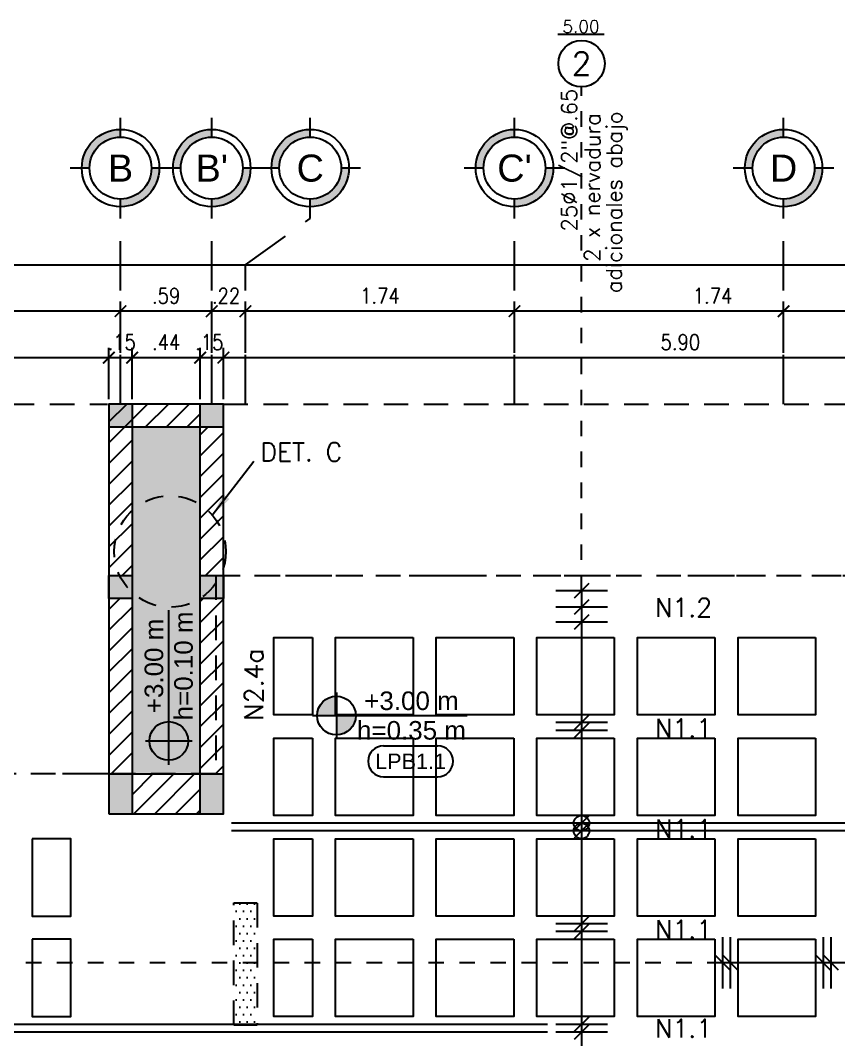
# Model space of a CAD drawing. Header units: millimetres. Extents: x -5.9 to 53.8, y -5.5 to 13.4.
# Drawn here: x -0.68 to 4.61, y 4.79 to 11.38 of the extents above; entities that cross this region are included whole.
import ezdxf
from ezdxf.enums import TextEntityAlignment as Align

# ---------------------------------------------------------------- set-up
doc = ezdxf.new("R2010")
doc.units = ezdxf.units.MM
doc.header["$LTSCALE"] = 0.05
for name, pattern in [('DASHDOT2', [12.7, 6.35, -3.175, 0, -3.175]), ('DOT2', [3.175, 0, -3.175]), ('HIDDEN2', [4.7625, 3.175, -1.5875]), ('PLANTA BAJA$0$Proyecciones', [0.003, 0.002, -0.001])]:
    doc.linetypes.add(name, pattern=pattern)
for name, color, linetype in [('ACOTADO', 2, 'Continuous'), ('CANT_INVIS', 2, 'HIDDEN2'), ('EJES', 1, 'DASHDOT2'), ('PLANTA ALTA$0$CONT_CORTE', 2, 'HIDDEN2'), ('PLANTA ALTA$0$PRETIL', 2, 'HIDDEN2'), ('PLANTA BAJA$0$ACHURADO', 1, 'Continuous'), ('PLANTA BAJA$0$CANT_VIS', 3, 'Continuous'), ('PLANTA BAJA$0$CONT_CORTE', 4, 'Continuous'), ('PLANTA BAJA$0$LOSA', 254, 'Continuous'), ('TEXTO_REFUERZO', 3, 'Continuous'), ('TXT_IND', 2, 'Continuous')]:
    doc.layers.add(name, color=color, linetype=linetype)
doc.styles.add('ACOTAMIENTOS', font='romans.shx', dxfattribs={"width": 0.85})
doc.styles.add('ARIAL', font='arial.ttf')
doc.styles.get("Standard").update_dxf_attribs({"font": 'romans.shx'})
doc.dimstyles.new('ACOTA_50', dxfattribs={"dimscale": 0.05, "dimtxt": 2, "dimasz": 1.5, "dimexe": 1.25, "dimexo": 0.625, "dimgap": 1, "dimtad": 1, "dimzin": 4, "dimdsep": 46, "dimtxsty": 'ACOTAMIENTOS', "dimblk1": 'ARCHTICK', "dimblk2": 'ARCHTICK', "dimsah": 1, "dimcen": 1.5, "dimclrd": 1, "dimclre": 1, "dimclrt": 256, "dimadec": 0, "dimazin": 0, "dimtfac": 1, "dimtofl": 0, "dimtmove": 2, "dimatfit": 3, "dimfxl": 0, "dimtolj": 1, "dimtzin": 0, "dimarcsym": 0})

# ---------------------------------------------------------------- blocks, each defined once
blk = doc.blocks.new('EJE')
at = {"layer": 'EJES', "linetype": 'Continuous'}
for points in [[(-0.25, 0), (-0.2, 0, -0.414214), (0, 0.2), (0, 0.25, 0.414214)], [(0.25, 0), (0.2, 0, -0.414214), (0, -0.2), (0, -0.25, 0.414214)]]:
    blk.add_hatch(color=256, dxfattribs=at).paths.add_polyline_path(points)
at = {"layer": 'EJES', "color": 1, "linetype": 'Continuous'}
for p, q in [((0, 0.2), (0, 0.325)), ((-0.2, 0), (-0.325, 0)), ((0.325, 0), (0.2, 0)), ((0, -0.325), (0, -0.2))]:
    blk.add_line(p, q, dxfattribs=at)
at = {"layer": 'EJES', "color": 3, "linetype": 'Continuous'}
for radius in [0.25, 0.2]:
    blk.add_circle((0, 0), radius, dxfattribs=at)
at = {"layer": 'EJES', "color": 4, "linetype": 'Continuous', "style": 'ARIAL'}
blk.add_attdef('EJE', text='', height=0.175, dxfattribs=at).set_placement((0, 0), align=Align.MIDDLE_CENTER)
blk = doc.blocks.new('_ARCHTICK')
at = {"color": 0, "linetype": 'ByBlock', "const_width": 0.15}
blk.add_lwpolyline([(-0.5, -0.5), (0.5, 0.5)], dxfattribs=at)
blk = doc.blocks.new('*D95')
at = {"layer": 'ACOTADO', "color": 1, "lineweight": -2}
for p, q in [((-2.1507, 8.9291), (-2.1507, 9.2603)), ((-0.1075, 8.9291), (-0.1075, 9.2603)), ((-2.1507, 9.1978), (-0.1075, 9.1978))]:
    blk.add_line(p, q, dxfattribs=at)
at = {"layer": 'DEFPOINTS', "color": 0}
for p in [(-0.1075, 9.1978), (-2.1507, 8.8978), (-0.1075, 8.8978)]:
    blk.add_point(p, dxfattribs=at)
at = {"layer": 'ACOTADO', "color": 1, "lineweight": -2, "xscale": 0.07500000000000001, "yscale": 0.07500000000000001, "zscale": 0.07500000000000001, "rotation": 180}
blk.add_blockref('_ARCHTICK', (-2.1507, 9.1978), dxfattribs=at)
at = {"layer": 'ACOTADO', "color": 1, "lineweight": -2, "xscale": 0.07500000000000001, "yscale": 0.07500000000000001, "zscale": 0.07500000000000001}
blk.add_blockref('_ARCHTICK', (-0.1075, 9.1978), dxfattribs=at)
at = {"layer": 'ACOTADO', "insert": (-1.1291, 9.2978), "char_height": 0.1, "attachment_point": 5, "style": 'ACOTAMIENTOS'}
blk.add_mtext('\\A1;2.04', dxfattribs=at)
blk = doc.blocks.new('*D96')
at = {"layer": 'ACOTADO', "color": 1, "lineweight": -2}
for p, q in [((-0.1075, 8.9291), (-0.1075, 9.2603)), ((0.0425, 8.9291), (0.0425, 9.2603)), ((-0.1075, 9.1978), (0.0425, 9.1978))]:
    blk.add_line(p, q, dxfattribs=at)
at = {"layer": 'DEFPOINTS', "color": 0}
for p in [(0.0425, 9.1978), (-0.1075, 8.8978), (0.0425, 8.8978)]:
    blk.add_point(p, dxfattribs=at)
at = {"layer": 'ACOTADO', "color": 1, "lineweight": -2, "xscale": 0.07500000000000001, "yscale": 0.07500000000000001, "zscale": 0.07500000000000001, "rotation": 180}
blk.add_blockref('_ARCHTICK', (-0.1075, 9.1978), dxfattribs=at)
at = {"layer": 'ACOTADO', "color": 1, "lineweight": -2, "xscale": 0.07500000000000001, "yscale": 0.07500000000000001, "zscale": 0.07500000000000001}
blk.add_blockref('_ARCHTICK', (0.0425, 9.1978), dxfattribs=at)
at = {"layer": 'ACOTADO', "insert": (-0.025, 9.2978), "char_height": 0.1, "attachment_point": 5, "style": 'ACOTAMIENTOS'}
blk.add_mtext('\\A1;.15', dxfattribs=at)
blk = doc.blocks.new('*D97')
at = {"layer": 'ACOTADO', "color": 1, "lineweight": -2}
for p, q in [((0.0425, 8.9291), (0.0425, 9.2603)), ((0.4821, 8.9291), (0.4821, 9.2603)), ((0.0425, 9.1978), (0.4821, 9.1978))]:
    blk.add_line(p, q, dxfattribs=at)
at = {"layer": 'DEFPOINTS', "color": 0}
for p in [(0.4821, 9.1978), (0.0425, 8.8978), (0.4821, 8.8978)]:
    blk.add_point(p, dxfattribs=at)
at = {"layer": 'ACOTADO', "color": 1, "lineweight": -2, "xscale": 0.07500000000000001, "yscale": 0.07500000000000001, "zscale": 0.07500000000000001, "rotation": 180}
blk.add_blockref('_ARCHTICK', (0.0425, 9.1978), dxfattribs=at)
at = {"layer": 'ACOTADO', "color": 1, "lineweight": -2, "xscale": 0.07500000000000001, "yscale": 0.07500000000000001, "zscale": 0.07500000000000001}
blk.add_blockref('_ARCHTICK', (0.4821, 9.1978), dxfattribs=at)
at = {"layer": 'ACOTADO', "insert": (0.2623, 9.2978), "char_height": 0.1, "attachment_point": 5, "style": 'ACOTAMIENTOS'}
blk.add_mtext('\\A1;.44', dxfattribs=at)
blk = doc.blocks.new('*D98')
at = {"layer": 'ACOTADO', "color": 1, "lineweight": -2}
for p, q in [((0.4821, 8.9291), (0.4821, 9.2603)), ((0.6321, 8.9291), (0.6321, 9.2603)), ((0.4821, 9.1978), (0.6321, 9.1978))]:
    blk.add_line(p, q, dxfattribs=at)
at = {"layer": 'DEFPOINTS', "color": 0}
for p in [(0.6321, 9.1978), (0.4821, 8.8978), (0.6321, 8.8978)]:
    blk.add_point(p, dxfattribs=at)
at = {"layer": 'ACOTADO', "color": 1, "lineweight": -2, "xscale": 0.07500000000000001, "yscale": 0.07500000000000001, "zscale": 0.07500000000000001, "rotation": 180}
blk.add_blockref('_ARCHTICK', (0.4821, 9.1978), dxfattribs=at)
at = {"layer": 'ACOTADO', "color": 1, "lineweight": -2, "xscale": 0.07500000000000001, "yscale": 0.07500000000000001, "zscale": 0.07500000000000001}
blk.add_blockref('_ARCHTICK', (0.6321, 9.1978), dxfattribs=at)
at = {"layer": 'ACOTADO', "insert": (0.5409, 9.2978), "char_height": 0.1, "attachment_point": 5, "style": 'ACOTAMIENTOS'}
blk.add_mtext('\\A1;.15', dxfattribs=at)
blk = doc.blocks.new('*D166')
at = {"layer": 'ACOTADO', "color": 1, "lineweight": -2}
for p, q in [((4.2501, 9.2291), (4.2501, 9.5603)), ((5.7381, 9.2291), (5.7381, 9.5603)), ((5.7381, 9.4978), (4.2501, 9.4978))]:
    blk.add_line(p, q, dxfattribs=at)
at = {"layer": 'DEFPOINTS', "color": 0}
for p in [(4.2501, 9.4978), (4.2501, 9.1978), (5.7381, 9.1978)]:
    blk.add_point(p, dxfattribs=at)
at = {"layer": 'ACOTADO', "color": 1, "lineweight": -2, "xscale": 0.07500000000000001, "yscale": 0.07500000000000001, "zscale": 0.07500000000000001, "rotation": 180}
blk.add_blockref('_ARCHTICK', (4.2501, 9.4978), dxfattribs=at)
at = {"layer": 'ACOTADO', "color": 1, "lineweight": -2, "xscale": 0.07500000000000001, "yscale": 0.07500000000000001, "zscale": 0.07500000000000001}
blk.add_blockref('_ARCHTICK', (5.7381, 9.4978), dxfattribs=at)
at = {"layer": 'ACOTADO', "insert": (4.9941, 9.5978), "char_height": 0.1, "attachment_point": 5, "style": 'ACOTAMIENTOS'}
blk.add_mtext('\\A1;1.49', dxfattribs=at)
blk = doc.blocks.new('*D167')
at = {"layer": 'ACOTADO', "color": 1, "lineweight": -2}
for p, q in [((2.5121, 9.2291), (2.5121, 9.5603)), ((4.2501, 9.2291), (4.2501, 9.5603)), ((4.2501, 9.4978), (2.5121, 9.4978))]:
    blk.add_line(p, q, dxfattribs=at)
at = {"layer": 'DEFPOINTS', "color": 0}
for p in [(2.5121, 9.4978), (2.5121, 9.1978), (4.2501, 9.1978)]:
    blk.add_point(p, dxfattribs=at)
at = {"layer": 'ACOTADO', "color": 1, "lineweight": -2, "xscale": 0.07500000000000001, "yscale": 0.07500000000000001, "zscale": 0.07500000000000001, "rotation": 180}
blk.add_blockref('_ARCHTICK', (2.5121, 9.4978), dxfattribs=at)
at = {"layer": 'ACOTADO', "color": 1, "lineweight": -2, "xscale": 0.07500000000000001, "yscale": 0.07500000000000001, "zscale": 0.07500000000000001}
blk.add_blockref('_ARCHTICK', (4.2501, 9.4978), dxfattribs=at)
at = {"layer": 'ACOTADO', "insert": (3.7917, 9.5978), "char_height": 0.1, "attachment_point": 5, "style": 'ACOTAMIENTOS'}
blk.add_mtext('\\A1;1.74', dxfattribs=at)
blk = doc.blocks.new('*D168')
at = {"layer": 'ACOTADO', "color": 1, "lineweight": -2}
for p, q in [((0.774, 9.2291), (0.774, 9.5603)), ((2.5121, 9.2291), (2.5121, 9.5603)), ((2.5121, 9.4978), (0.774, 9.4978))]:
    blk.add_line(p, q, dxfattribs=at)
at = {"layer": 'DEFPOINTS', "color": 0}
for p in [(0.774, 9.4978), (0.774, 9.1978), (2.5121, 9.1978)]:
    blk.add_point(p, dxfattribs=at)
at = {"layer": 'ACOTADO', "color": 1, "lineweight": -2, "xscale": 0.07500000000000001, "yscale": 0.07500000000000001, "zscale": 0.07500000000000001, "rotation": 180}
blk.add_blockref('_ARCHTICK', (0.774, 9.4978), dxfattribs=at)
at = {"layer": 'ACOTADO', "color": 1, "lineweight": -2, "xscale": 0.07500000000000001, "yscale": 0.07500000000000001, "zscale": 0.07500000000000001}
blk.add_blockref('_ARCHTICK', (2.5121, 9.4978), dxfattribs=at)
at = {"layer": 'ACOTADO', "insert": (1.643, 9.5978), "char_height": 0.1, "attachment_point": 5, "style": 'ACOTAMIENTOS'}
blk.add_mtext('\\A1;1.74', dxfattribs=at)
blk = doc.blocks.new('*D169')
at = {"layer": 'ACOTADO', "color": 1, "lineweight": -2}
for p, q in [((0.5571, 9.2291), (0.5571, 9.5603)), ((0.774, 9.2291), (0.774, 9.5603)), ((0.774, 9.4978), (0.5571, 9.4978))]:
    blk.add_line(p, q, dxfattribs=at)
at = {"layer": 'DEFPOINTS', "color": 0}
for p in [(0.5571, 9.4978), (0.5571, 9.1978), (0.774, 9.1978)]:
    blk.add_point(p, dxfattribs=at)
at = {"layer": 'ACOTADO', "color": 1, "lineweight": -2, "xscale": 0.07500000000000001, "yscale": 0.07500000000000001, "zscale": 0.07500000000000001, "rotation": 180}
blk.add_blockref('_ARCHTICK', (0.5571, 9.4978), dxfattribs=at)
at = {"layer": 'ACOTADO', "color": 1, "lineweight": -2, "xscale": 0.07500000000000001, "yscale": 0.07500000000000001, "zscale": 0.07500000000000001}
blk.add_blockref('_ARCHTICK', (0.774, 9.4978), dxfattribs=at)
at = {"layer": 'ACOTADO', "insert": (0.6493, 9.5978), "char_height": 0.1, "attachment_point": 5, "style": 'ACOTAMIENTOS'}
blk.add_mtext('\\A1;.22', dxfattribs=at)
blk = doc.blocks.new('*D170')
at = {"layer": 'ACOTADO', "color": 1, "lineweight": -2}
for p, q in [((-0.0325, 9.2291), (-0.0325, 9.5603)), ((0.5571, 9.2291), (0.5571, 9.5603)), ((0.5571, 9.4978), (-0.0325, 9.4978))]:
    blk.add_line(p, q, dxfattribs=at)
at = {"layer": 'DEFPOINTS', "color": 0}
for p in [(-0.0325, 9.4978), (-0.0325, 9.1978), (0.5571, 9.1978)]:
    blk.add_point(p, dxfattribs=at)
at = {"layer": 'ACOTADO', "color": 1, "lineweight": -2, "xscale": 0.07500000000000001, "yscale": 0.07500000000000001, "zscale": 0.07500000000000001, "rotation": 180}
blk.add_blockref('_ARCHTICK', (-0.0325, 9.4978), dxfattribs=at)
at = {"layer": 'ACOTADO', "color": 1, "lineweight": -2, "xscale": 0.07500000000000001, "yscale": 0.07500000000000001, "zscale": 0.07500000000000001}
blk.add_blockref('_ARCHTICK', (0.5571, 9.4978), dxfattribs=at)
at = {"layer": 'ACOTADO', "insert": (0.2623, 9.5978), "char_height": 0.1, "attachment_point": 5, "style": 'ACOTAMIENTOS'}
blk.add_mtext('\\A1;.59', dxfattribs=at)
blk = doc.blocks.new('*D171')
at = {"layer": 'ACOTADO', "color": 1, "lineweight": -2}
for p, q in [((-2.3007, 9.2291), (-2.3007, 9.5603)), ((-0.0325, 9.2291), (-0.0325, 9.5603)), ((-0.0325, 9.4978), (-2.3007, 9.4978))]:
    blk.add_line(p, q, dxfattribs=at)
at = {"layer": 'DEFPOINTS', "color": 0}
for p in [(-2.3007, 9.4978), (-2.3007, 9.1978), (-0.0325, 9.1978)]:
    blk.add_point(p, dxfattribs=at)
at = {"layer": 'ACOTADO', "color": 1, "lineweight": -2, "xscale": 0.07500000000000001, "yscale": 0.07500000000000001, "zscale": 0.07500000000000001, "rotation": 180}
blk.add_blockref('_ARCHTICK', (-2.3007, 9.4978), dxfattribs=at)
at = {"layer": 'ACOTADO', "color": 1, "lineweight": -2, "xscale": 0.07500000000000001, "yscale": 0.07500000000000001, "zscale": 0.07500000000000001}
blk.add_blockref('_ARCHTICK', (-0.0325, 9.4978), dxfattribs=at)
at = {"layer": 'ACOTADO', "insert": (-1.2085, 9.5978), "char_height": 0.1, "attachment_point": 5, "style": 'ACOTAMIENTOS'}
blk.add_mtext('\\A1;2.27', dxfattribs=at)
blk = doc.blocks.new('*D91')
at = {"layer": 'ACOTADO', "color": 1, "lineweight": -2}
for p, q in [((-2.3007, 9.5291), (-2.3007, 9.8603)), ((25.7561, 9.5291), (25.7561, 9.8603)), ((-2.3007, 9.7978), (25.7561, 9.7978))]:
    blk.add_line(p, q, dxfattribs=at)
at = {"layer": 'DEFPOINTS', "color": 0}
for p in [(25.7561, 9.7978), (-2.3007, 9.4978), (25.7561, 9.4978)]:
    blk.add_point(p, dxfattribs=at)
at = {"layer": 'ACOTADO', "color": 1, "lineweight": -2, "xscale": 0.07500000000000001, "yscale": 0.07500000000000001, "zscale": 0.07500000000000001, "rotation": 180}
blk.add_blockref('_ARCHTICK', (-2.3007, 9.7978), dxfattribs=at)
at = {"layer": 'ACOTADO', "color": 1, "lineweight": -2, "xscale": 0.07500000000000001, "yscale": 0.07500000000000001, "zscale": 0.07500000000000001}
blk.add_blockref('_ARCHTICK', (25.7561, 9.7978), dxfattribs=at)
at = {"layer": 'ACOTADO', "insert": (9.078, 9.8978), "char_height": 0.1, "attachment_point": 5, "style": 'ACOTAMIENTOS'}
blk.add_mtext('\\A1;28.06', dxfattribs=at)
blk = doc.blocks.new('COTA50')
at = {"layer": 'TEXTO_REFUERZO', "color": 1}
blk.add_line((0, -0.125), (0, 0.125), dxfattribs=at)
at = {"layer": 'TEXTO_REFUERZO', "color": 3}
blk.add_line((-0.0354, -0.0354), (0.0354, 0.0354), dxfattribs=at)
blk = doc.blocks.new('NIVEL-PLANTA')
at = {"layer": 'TXT_IND'}
for points in [[(-0.47, 0), (-0.345, 0), (-0.345, 0.125, 0.414214)], [(-0.345, -0.125, 0.414214), (-0.22, 0), (-0.345, 0)]]:
    blk.add_hatch(color=1, dxfattribs=at).paths.add_polyline_path(points)
for p, q in [((-0.345, 0.15), (-0.345, -0.15)), ((-0.5, 0), (0.5, 0)), ((-0.22, 0), (0.5, 0))]:
    blk.add_line(p, q, dxfattribs=at)
at = {"layer": 'TXT_IND', "color": 3}
blk.add_circle((-0.345, 0), 0.125, dxfattribs=at)
at = {"layer": 'TXT_IND', "style": 'ARIAL'}
blk.add_attdef('NIVEL', text='', height=0.12, dxfattribs=at).set_placement((0.14, 0), align=Align.BOTTOM_CENTER)
at = {"layer": 'TXT_IND', "style": 'ARIAL', "width": 0.95}
blk.add_attdef('PERALTE', text='', height=0.12, dxfattribs=at).set_placement((0.14, -0.1911), align=Align.BOTTOM_CENTER)
blk = doc.blocks.new('ETIQUETA')
at = {"layer": 'TXT_IND', "color": 3}
for p, q in [((-0.175, 0.2), (0.175, 0.2)), ((-0.175, 0), (0.175, 0))]:
    blk.add_line(p, q, dxfattribs=at)
for centre, start, end in [((-0.175, 0.1), 90, 270), ((0.175, 0.1), 270, 90)]:
    blk.add_arc(centre, 0.1, start, end, dxfattribs=at)
at = {"layer": 'TXT_IND', "color": 4, "style": 'ARIAL'}
blk.add_attdef('TEXTO', text='', height=0.1, dxfattribs=at).set_placement((0, 0.1), align=Align.MIDDLE_CENTER)
blk = doc.blocks.new('*D189')
at = {"layer": 'ACOTADO', "color": 1, "lineweight": -2}
for p, q in [((0.6321, 8.9291), (0.6321, 9.2603)), ((6.5345, 8.9291), (6.5345, 9.2603)), ((0.6321, 9.1978), (6.5345, 9.1978))]:
    blk.add_line(p, q, dxfattribs=at)
at = {"layer": 'DEFPOINTS', "color": 0}
for p in [(6.5345, 9.1978), (0.6321, 8.8978), (6.5345, 8.8978)]:
    blk.add_point(p, dxfattribs=at)
at = {"layer": 'ACOTADO', "color": 1, "lineweight": -2, "xscale": 0.07500000000000001, "yscale": 0.07500000000000001, "zscale": 0.07500000000000001, "rotation": 180}
blk.add_blockref('_ARCHTICK', (0.6321, 9.1978), dxfattribs=at)
at = {"layer": 'ACOTADO', "color": 1, "lineweight": -2, "xscale": 0.07500000000000001, "yscale": 0.07500000000000001, "zscale": 0.07500000000000001}
blk.add_blockref('_ARCHTICK', (6.5345, 9.1978), dxfattribs=at)
at = {"layer": 'ACOTADO', "insert": (3.5833, 9.2978), "char_height": 0.1, "attachment_point": 5, "style": 'ACOTAMIENTOS'}
blk.add_mtext('\\A1;5.90', dxfattribs=at)
blk = doc.blocks.new('DET')
at = {"layer": 'TXT_IND', "color": 1, "linetype": 'HIDDEN2', "ltscale": 0.75}
blk.add_circle((0, 0), 0.3602, dxfattribs=at)
at = {"layer": 'TXT_IND', "color": 4, "text_generation_flag": 6, "width": 1.25}
blk.add_attdef('DET. E', text='', height=0.17, rotation=180, dxfattribs=at).set_placement((-0.5411, -0.5827), align=Align.TOP_RIGHT)
at = {"layer": 'TXT_IND', "color": 1}
blk.add_leader([(-0.2731, -0.2349), (-0.5411, -0.5827)], dimstyle='ACOTA_50', override={"dimasz": 3, "dimgap": 1, "dimtad": 0}, dxfattribs=at)

msp = doc.modelspace()

# ---------------------------------------------------------------- hatches: boundary and pattern name
at = {"layer": 'PLANTA ALTA$0$PRETIL'}
h = msp.add_hatch(dxfattribs=at)
h.set_pattern_fill('DOTS', color=256, scale=0.03)
h.paths.add_polyline_path([(0.849, 5.6734), (0.699, 5.6734), (0.699, 4.8838), (0.849, 4.8838)])
at = {"layer": 'PLANTA BAJA$0$ACHURADO'}
h = msp.add_hatch(dxfattribs=at)
h.set_pattern_fill('ANSI31', color=256, scale=0.03)
h.paths.add_polyline_path([(0.0425, 8.8978), (-0.1075, 8.8978), (-0.1075, 7.7904), (0.0425, 7.7904)])
h = msp.add_hatch(color=252, dxfattribs=at)
h.dxf.hatch_style = 1
h.paths.add_polyline_path([(0.0425, 8.8978), (-0.1075, 8.8978), (-0.1075, 8.7478), (0.0425, 8.7478)])
h = msp.add_hatch(dxfattribs=at)
h.set_pattern_fill('ANSI31', color=256, scale=0.03)
h.paths.add_polyline_path([(0.4821, 8.8978), (0.0337, 8.8978), (0.0337, 8.7478), (0.4821, 8.7478)])
h = msp.add_hatch(color=252, dxfattribs=at)
h.dxf.hatch_style = 1
h.paths.add_polyline_path([(0.6321, 8.8978), (0.4821, 8.8978), (0.4821, 8.7478), (0.6321, 8.7478)])
h = msp.add_hatch(dxfattribs=at)
h.set_pattern_fill('ANSI31', color=256, scale=0.03)
h.paths.add_polyline_path([(0.6321, 8.7478), (0.4821, 8.7478), (0.4821, 7.7904), (0.6321, 7.7904)])
h = msp.add_hatch(color=252, dxfattribs=at)
h.dxf.hatch_style = 1
h.paths.add_polyline_path([(0.0425, 7.7904), (-0.1075, 7.7904), (-0.1075, 7.6404), (0.0425, 7.6404)])
h = msp.add_hatch(color=252, dxfattribs=at)
h.dxf.hatch_style = 1
h.paths.add_polyline_path([(0.5821, 7.7904), (0.4821, 7.7904), (0.4821, 7.6404), (0.5821, 7.6404)])
h = msp.add_hatch(color=252, dxfattribs=at)
h.dxf.hatch_style = 1
h.paths.add_polyline_path([(0.6321, 7.7904), (0.5821, 7.7904), (0.5821, 7.6404), (0.6321, 7.6404)])
h = msp.add_hatch(dxfattribs=at)
h.set_pattern_fill('ANSI31', color=256, scale=0.03)
h.paths.add_polyline_path([(0.0425, 7.6404), (-0.1075, 7.6404), (-0.1075, 6.5075), (0.0425, 6.5075)])
h = msp.add_hatch(dxfattribs=at)
h.set_pattern_fill('ANSI31', color=256, scale=0.03)
h.paths.add_polyline_path([(0.5821, 7.6404), (0.4821, 7.6404), (0.4821, 6.5075), (0.5821, 6.5075)])
h.paths.add_polyline_path([(0.6321, 7.6404), (0.5821, 7.6404), (0.5821, 6.5075), (0.6321, 6.5075)])
h = msp.add_hatch(color=252, dxfattribs=at)
h.dxf.hatch_style = 1
h.paths.add_polyline_path([(0.0425, 6.5075), (-0.1075, 6.5075), (-0.1075, 6.25), (0.0425, 6.25)])
h = msp.add_hatch(dxfattribs=at)
h.set_pattern_fill('ANSI31', color=256, scale=0.03)
h.paths.add_polyline_path([(0.4821, 6.5075), (0.0425, 6.5075), (0.0425, 6.25), (0.4821, 6.25)])
h = msp.add_hatch(color=252, dxfattribs=at)
h.dxf.hatch_style = 1
h.paths.add_polyline_path([(0.6321, 6.5075), (0.4821, 6.5075), (0.4821, 6.25), (0.6321, 6.25)])
at = {"layer": 'PLANTA BAJA$0$LOSA'}
h = msp.add_hatch(color=254, dxfattribs=at)
h.dxf.hatch_style = 1
h.paths.add_polyline_path([(0.4821, 8.7478), (0.0425, 8.7478), (0.0425, 6.5075), (0.4821, 6.5075)])

# ---------------------------------------------------------------- linework, layer by layer
at = {"layer": 'CANT_INVIS', "color": 6}
for points in [[(-2.3007, 6.5075), (-2.3007, 8.8978), (-0.1163, 8.8978)], [(0.6321, 8.8978), (14.6315, 8.8978)]]:
    msp.add_lwpolyline(points, dxfattribs=at)
at = {"layer": 'EJES'}
for p, q in [((-0.0325, 8.8978), (-0.0325, 10.0978)), ((0.5571, 8.8978), (0.5571, 10.0978)), ((2.5121, 8.8978), (2.5121, 10.0978)), ((4.2501, 8.8978), (4.2501, 10.0978))]:
    msp.add_line(p, q, dxfattribs=at)
msp.add_lwpolyline([(0.774, 8.8978), (0.774, 9.7978), (1.1928, 10.0978)], dxfattribs=at)
at = {"layer": 'PLANTA ALTA$0$CONT_CORTE'}
for p, q in [((0.699, 5.6734), (0.699, 5.675)), ((0.699, 4.8838), (0.699, 5.6734)), ((0.849, 5.6734), (0.699, 5.6734)), ((0.849, 5.6734), (0.849, 4.8838)), ((0.849, 4.8838), (0.699, 4.8838))]:
    msp.add_line(p, q, dxfattribs=at)
at = {"layer": 'PLANTA ALTA$0$PRETIL'}
for p, q in [((0.5821, 7.7904), (0.5821, 6.5075)), ((0.5821, 6.5075), (-2.1507, 6.5075))]:
    msp.add_line(p, q, dxfattribs=at)
msp.add_lwpolyline([(0.5821, 7.7904), (5.7381, 7.7904)], dxfattribs=at)
at = {"layer": 'PLANTA BAJA$0$CANT_VIS', "linetype": 'PLANTA BAJA$0$Proyecciones'}
for points in [[(0.6321, 7.7904), (5.7381, 7.7904), (5.7381, 6.5075), (14.6315, 6.5075)], [(-0.1075, 6.5075), (-2.3007, 6.5075), (-2.3007, -0.075), (-0.1075, -0.075)]]:
    msp.add_lwpolyline(points, dxfattribs=at)
at = {"layer": 'PLANTA BAJA$0$CONT_CORTE'}
for p, q in [((0.0425, 8.8978), (0.0425, 6.2504)), ((0.4821, 6.25), (0.4821, 8.8978)), ((0.6321, 8.7478), (-0.1075, 8.7478)), ((-0.1075, 6.5075), (0.6321, 6.5075))]:
    msp.add_line(p, q, dxfattribs=at)
for points in [[(-0.1075, 6.25), (0.6321, 6.25), (0.6321, 8.8978), (-0.1075, 8.8978)], [(-0.1075, 7.7904), (0.0425, 7.7904), (0.0425, 7.6404), (-0.1075, 7.6404)], [(0.4821, 7.7904), (0.6321, 7.7904), (0.6321, 7.6404), (0.4821, 7.6404)]]:
    msp.add_lwpolyline(points, close=True, dxfattribs=at)
at = {"layer": 'PLANTA BAJA$0$LOSA', "color": 1}
for points in [[(1.2067, 7.3892), (1.2067, 6.8892), (0.9567, 6.8892), (0.9567, 7.3892)], [(1.8567, 7.3892), (1.8567, 6.8892), (1.3567, 6.8892), (1.3567, 7.3892)], [(2.5067, 7.3892), (2.5067, 6.8892), (2.0067, 6.8892), (2.0067, 7.3892)], [(3.1567, 7.3892), (3.1567, 6.8892), (2.6567, 6.8892), (2.6567, 7.3892)], [(3.8067, 7.3892), (3.8067, 6.8892), (3.3067, 6.8892), (3.3067, 7.3892)], [(4.4567, 7.3892), (4.4567, 6.8892), (3.9567, 6.8892), (3.9567, 7.3892)], [(1.2067, 6.7392), (1.2067, 6.2392), (0.9567, 6.2392), (0.9567, 6.7392)], [(1.8567, 6.7392), (1.8567, 6.2392), (1.3567, 6.2392), (1.3567, 6.7392)], [(2.5067, 6.7392), (2.5067, 6.2392), (2.0067, 6.2392), (2.0067, 6.7392)], [(3.1567, 6.7392), (3.1567, 6.2392), (2.6567, 6.2392), (2.6567, 6.7392)], [(3.8067, 6.7392), (3.8067, 6.2392), (3.3067, 6.2392), (3.3067, 6.7392)], [(4.4567, 6.7392), (4.4567, 6.2392), (3.9567, 6.2392), (3.9567, 6.7392)], [(-0.6041, 6.0892), (-0.6041, 5.5892), (-0.3541, 5.5892), (-0.3541, 6.0892)], [(1.2067, 6.0892), (1.2067, 5.5892), (0.9567, 5.5892), (0.9567, 6.0892)], [(1.8567, 6.0892), (1.8567, 5.5892), (1.3567, 5.5892), (1.3567, 6.0892)], [(2.5067, 6.0892), (2.5067, 5.5892), (2.0067, 5.5892), (2.0067, 6.0892)], [(3.1567, 6.0892), (3.1567, 5.5892), (2.6567, 5.5892), (2.6567, 6.0892)], [(3.8067, 6.0892), (3.8067, 5.5892), (3.3067, 5.5892), (3.3067, 6.0892)], [(4.4567, 6.0892), (4.4567, 5.5892), (3.9567, 5.5892), (3.9567, 6.0892)], [(-0.6041, 5.4392), (-0.6041, 4.9392), (-0.3541, 4.9392), (-0.3541, 5.4392)], [(1.2067, 5.4392), (1.2067, 4.9392), (0.9567, 4.9392), (0.9567, 5.4392)], [(1.8567, 5.4392), (1.8567, 4.9392), (1.3567, 4.9392), (1.3567, 5.4392)], [(2.5067, 5.4392), (2.5067, 4.9392), (2.0067, 4.9392), (2.0067, 5.4392)], [(3.1567, 5.4392), (3.1567, 4.9392), (2.6567, 4.9392), (2.6567, 5.4392)], [(3.8067, 5.4392), (3.8067, 4.9392), (3.3067, 4.9392), (3.3067, 5.4392)], [(4.4567, 5.4392), (4.4567, 4.9392), (3.9567, 4.9392), (3.9567, 5.4392)]]:
    msp.add_lwpolyline(points, close=True, dxfattribs=at)
at = {"layer": 'TEXTO_REFUERZO', "color": 5}
msp.add_line((2.7914, 11.2879), (3.0914, 11.2879), dxfattribs=at)
at = {"layer": 'TEXTO_REFUERZO', "color": 3, "linetype": 'DOT2', "ltscale": 0.4}
for p, q in [((2.9452, 7.6904), (2.9452, 10.9477)), ((3.8567, 5.287), (-5.4667, 5.2871))]:
    msp.add_line(p, q, dxfattribs=at)
at = {"layer": 'TEXTO_REFUERZO', "color": 1}
for p, q in [((2.9452, 7.6904), (2.9452, 0.1)), ((11.7068, 5.2871), (3.8567, 5.287))]:
    msp.add_line(p, q, dxfattribs=at)
at = {"layer": 'TEXTO_REFUERZO', "color": 5}
for points in [[(5.6851, 6.1892), (0.6851, 6.1892)], [(5.6851, 6.1392), (0.6851, 6.1392)]]:
    msp.add_lwpolyline(points, dxfattribs=at)
at = {"layer": 'TEXTO_REFUERZO', "color": 6}
for points in [[(2.7243, 4.8892), (-2.2757, 4.8892)], [(2.7243, 4.8392), (-2.2757, 4.8392)]]:
    msp.add_lwpolyline(points, dxfattribs=at)
at = {"layer": 'TEXTO_REFUERZO', "color": 3}
msp.add_circle((2.9452, 11.0977), 0.15, dxfattribs=at)
at = {"layer": 'TEXTO_REFUERZO', "color": 1}
for centre in [(2.9452, 6.1892), (2.9452, 6.1392)]:
    msp.add_circle(centre, 0.05, dxfattribs=at)

# ---------------------------------------------------------------- block references
at = {"layer": 'EJES'}
for p, values in [((-0.0325, 10.4228), {'EJE': 'B'}), ((0.5571, 10.4228), {'EJE': "B'"}), ((1.1928, 10.4228), {'EJE': 'C'}), ((2.5121, 10.4228), {'EJE': "C'"}), ((4.2501, 10.4228), {'EJE': 'D'})]:
    msp.add_blockref('EJE', p, dxfattribs=at).add_auto_attribs(values)
at = {"layer": 'TEXTO_REFUERZO', "xscale": -1.3333, "yscale": 1.3333, "zscale": 1.3333, "rotation": 90}
for p in [(2.9452, 7.6904), (2.9452, 7.5855), (2.9452, 7.4892), (2.9452, 6.8391), (2.9452, 6.7891), (2.9452, 6.1892), (2.9452, 6.1392), (2.9452, 5.5392), (2.9452, 5.4892), (2.9452, 4.8892), (2.9452, 4.8392)]:
    msp.add_blockref('COTA50', p, dxfattribs=at)
at = {"layer": 'TEXTO_REFUERZO', "xscale": -1.3333, "yscale": 1.3333, "zscale": 1.3333}
for p in [(3.8567, 5.287), (3.9067, 5.287), (4.5067, 5.287), (4.5567, 5.287)]:
    msp.add_blockref('COTA50', p, dxfattribs=at)
at = {"layer": 'TXT_IND'}
ref = msp.add_blockref('DET', (0.2873, 7.9451), dxfattribs=dict(at, rotation=180))
ref.add_attrib('DET. E', 'DET. C', dxfattribs={"color": 4, "height": 0.12}).set_placement((1.3998, 8.6478), align=Align.TOP_RIGHT)
ref = msp.add_blockref('NIVEL-PLANTA', (0.2792, 7.0656), dxfattribs=dict(at, rotation=90))
ref.add_attrib('NIVEL', '+3.00 m', dxfattribs={"height": 0.12, "rotation": 90, "style": 'ARIAL'}).set_placement((0.2792, 7.2056), align=Align.BOTTOM_CENTER)
ref.add_attrib('PERALTE', 'h=0.10 m', dxfattribs={"height": 0.12, "rotation": 90, "style": 'ARIAL'}).set_placement((0.4702, 7.2056), align=Align.BOTTOM_CENTER)
ref = msp.add_blockref('NIVEL-PLANTA', (1.7067, 6.8845), dxfattribs=at)
ref.add_attrib('NIVEL', '+3.00 m', dxfattribs={"height": 0.12, "style": 'ARIAL'}).set_placement((1.8467, 6.8845), align=Align.BOTTOM_CENTER)
ref.add_attrib('PERALTE', 'h=0.35 m', dxfattribs={"height": 0.12, "style": 'ARIAL'}).set_placement((1.8467, 6.6934), align=Align.BOTTOM_CENTER)
msp.add_blockref('ETIQUETA', (1.8411, 6.4892), dxfattribs=at).add_auto_attribs({'TEXTO': 'LPB1.1'})

# ---------------------------------------------------------------- texts
at = {"layer": 'TEXTO_REFUERZO', "color": 2}
msp.add_text('5.00', height=0.08, dxfattribs=at).set_placement((2.9414, 11.2734), align=Align.BOTTOM_CENTER)
at = {"layer": 'TEXTO_REFUERZO', "color": 3}
msp.add_text('2', height=0.15, dxfattribs=at).set_placement((2.9452, 11.0977), align=Align.MIDDLE_CENTER)
at = {"layer": 'TEXTO_REFUERZO', "color": 2}
msp.add_text('25%%C1/2"@.65', height=0.1, rotation=90, dxfattribs=at).set_placement((2.9452, 10.9356), align=Align.BOTTOM_RIGHT)
for s, p in [('2 x nervadura', (3.0929, 9.8167)), ('adicionales abajo', (3.2336, 9.6141))]:
    msp.add_text(s, height=0.1, rotation=89.862, dxfattribs=at).set_placement(p, align=Align.BOTTOM_LEFT)
at = {"layer": 'TXT_IND', "color": 4, "char_height": 0.12, "attachment_point": 6}
for s, insert in [('N1.2', (3.7886, 7.5826)), ('N1.1', (3.7886, 6.8029)), ('N1.1', (3.7886, 6.1529)), ('N1.1', (3.7886, 5.5029)), ('N1.1', (3.7886, 4.8637))]:
    msp.add_mtext(s, dxfattribs=dict(at, insert=insert))
at = {"layer": 'TXT_IND', "color": 4, "insert": (0.8284, 7.3189), "char_height": 0.12, "attachment_point": 6, "rotation": 90}
msp.add_mtext('N2.4a', dxfattribs=at)

# ---------------------------------------------------------------- dimensions: what is measured, and where the dimension line sits
at = {"layer": 'ACOTADO'}
for base, p1, p2, picture, middle in [((25.7561, 9.7978), (-2.3007, 9.4978), (25.7561, 9.4978), '*D91', (9.078, 9.8978)), ((-2.3007, 9.4978), (-0.0325, 9.1978), (-2.3007, 9.1978), '*D171', (-1.2085, 9.5978)), ((0.5571, 9.4978), (0.774, 9.1978), (0.5571, 9.1978), '*D169', (0.6493, 9.5978)), ((2.5121, 9.4978), (4.2501, 9.1978), (2.5121, 9.1978), '*D167', (3.7917, 9.5978)), ((0.0425, 9.1978), (-0.1075, 8.8978), (0.0425, 8.8978), '*D96', (-0.025, 9.2978)), ((0.6321, 9.1978), (0.4821, 8.8978), (0.6321, 8.8978), '*D98', (0.5409, 9.2978))]:
    dim = msp.add_linear_dim(base=base, p1=p1, p2=p2, dimstyle='ACOTA_50', dxfattribs=at)
    dim.commit()
    dim.dimension.update_dxf_attribs({"geometry": picture, "text_midpoint": middle, "dimtype": 160})
for base, p1, p2, picture, middle in [((-0.0325, 9.4978), (0.5571, 9.1978), (-0.0325, 9.1978), '*D170', (0.2623, 9.5978)), ((0.774, 9.4978), (2.5121, 9.1978), (0.774, 9.1978), '*D168', (1.643, 9.5978)), ((4.2501, 9.4978), (5.7381, 9.1978), (4.2501, 9.1978), '*D166', (4.9941, 9.5978)), ((-0.1075, 9.1978), (-2.1507, 8.8978), (-0.1075, 8.8978), '*D95', (-1.1291, 9.2978)), ((0.4821, 9.1978), (0.0425, 8.8978), (0.4821, 8.8978), '*D97', (0.2623, 9.2978)), ((6.5345, 9.1978), (0.6321, 8.8978), (6.5345, 8.8978), '*D189', (3.5833, 9.2978))]:
    dim = msp.add_linear_dim(base=base, p1=p1, p2=p2, dimstyle='ACOTA_50', dxfattribs=at)
    dim.commit()
    dim.dimension.update_dxf_attribs({"geometry": picture, "text_midpoint": middle})

doc.saveas('drawing.dxf')
